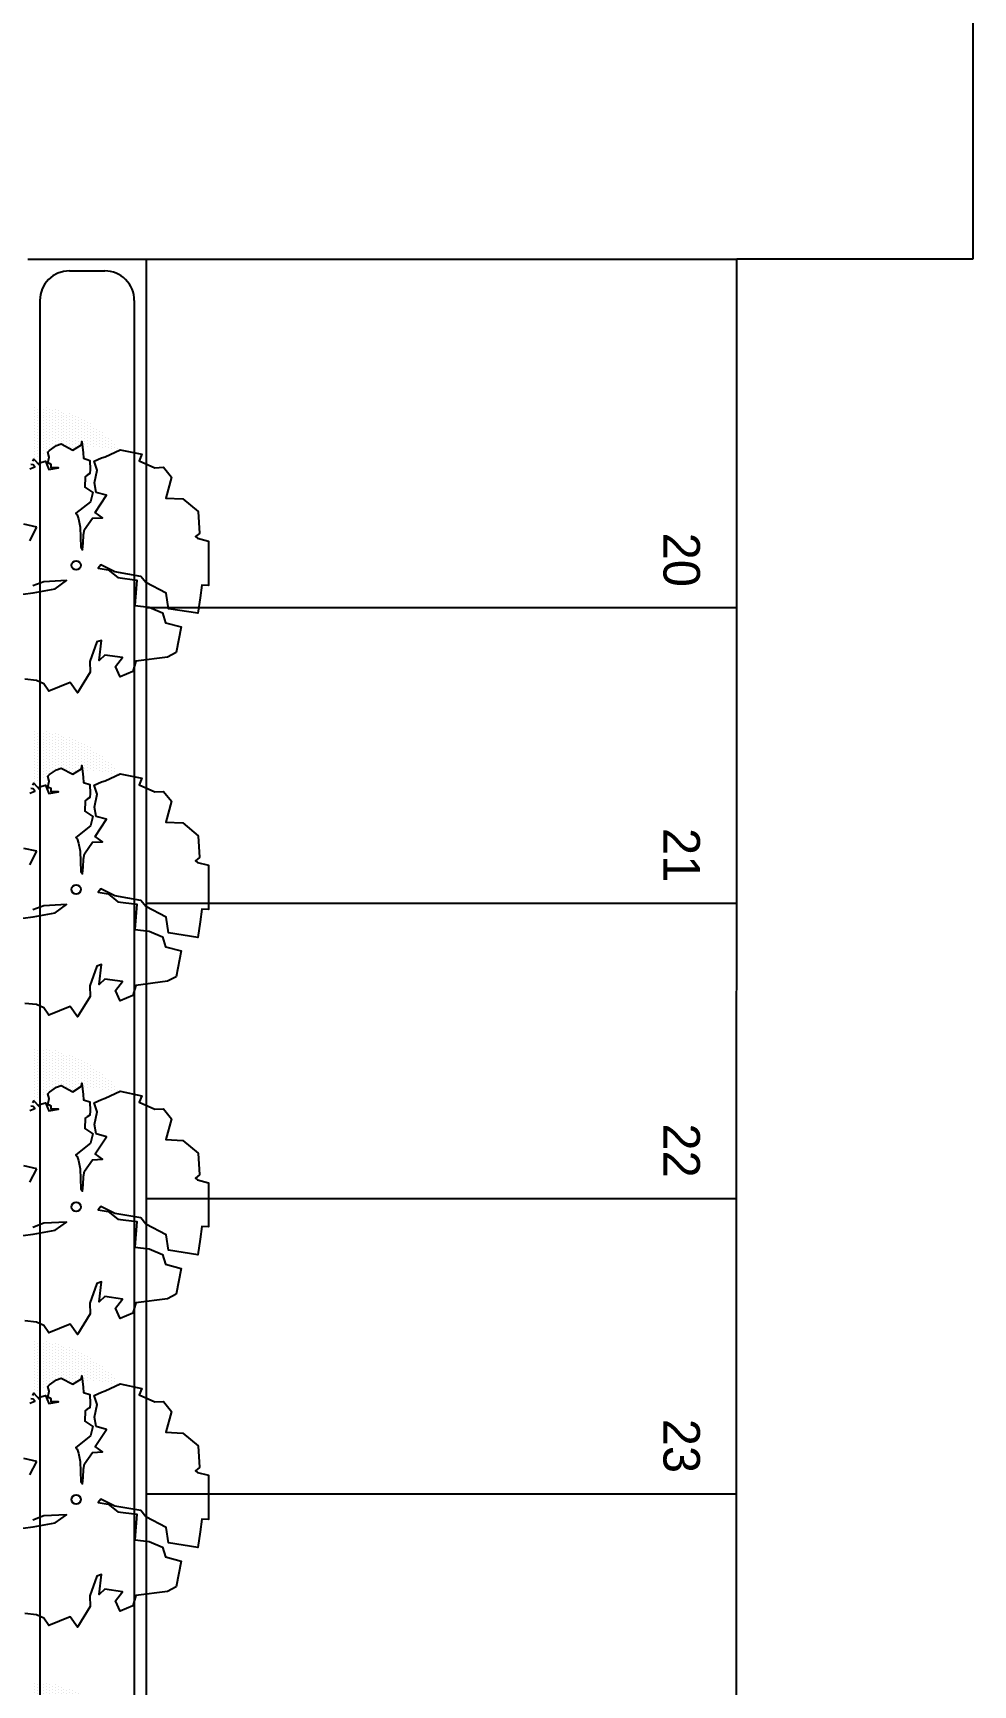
# Model space of a CAD drawing. Header units: metres. Extents: x -28 to 260, y 30 to 125.
# Drawn here: x 13.97 to 21.92, y 77.49 to 91.47 of the extents above; entities that cross this region are included whole.
import ezdxf

# ---------------------------------------------------------------- set-up
doc = ezdxf.new("R2010")
doc.units = ezdxf.units.M
doc.header["$LTSCALE"] = 0.01
doc.header["$MEASUREMENT"] = 0
doc.layers.add('0.1', color=2, linetype='Continuous')
doc.layers.add('0.18', color=1, linetype='Continuous')
doc.styles.add('ESTILO1', font='', dxfattribs={"height": 0.12})
doc.styles.get('ESTILO1').set_extended_font_data('AvantGarde Bk BT')

# ---------------------------------------------------------------- blocks, each defined once
blk = doc.blocks.new('jard22')
at = {"layer": '0.1'}
for p, q in [((-0.5413, 0.1453), (-0.5413, 0.1453)), ((-0.5351, 0.1578), (-0.5351, 0.1578)), ((-0.5288, 0.1453), (-0.5288, 0.1453)), ((-0.5226, 0.1578), (-0.5226, 0.1578)), ((-0.5163, 0.1703), (-0.5163, 0.1703)), ((-0.5163, 0.1453), (-0.5163, 0.1453)), ((-0.5101, 0.1578), (-0.5101, 0.1578)), ((-0.5038, 0.1703), (-0.5038, 0.1703)), ((-0.5038, 0.1453), (-0.5038, 0.1453)), ((-0.4976, 0.1828), (-0.4976, 0.1828)), ((-0.4976, 0.1578), (-0.4976, 0.1578)), ((-0.6038, 0.0703), (-0.6038, 0.0703)), ((-0.5913, 0.0703), (-0.5913, 0.0703)), ((-0.5851, 0.0828), (-0.5851, 0.0828)), ((-0.5788, 0.0953), (-0.5788, 0.0953)), ((-0.5788, 0.0703), (-0.5788, 0.0703)), ((-0.5726, 0.1078), (-0.5726, 0.1078)), ((-0.5726, 0.0828), (-0.5726, 0.0828)), ((-0.5663, 0.1203), (-0.5663, 0.1203)), ((-0.5663, 0.0953), (-0.5663, 0.0953)), ((-0.5663, 0.0703), (-0.5663, 0.0703)), ((-0.5601, 0.1078), (-0.5601, 0.1078)), ((-0.5601, 0.0828), (-0.5601, 0.0828)), ((-0.5538, 0.1203), (-0.5538, 0.1203)), ((-0.5538, 0.0953), (-0.5538, 0.0953)), ((-0.5538, 0.0703), (-0.5538, 0.0703)), ((-0.5476, 0.1328), (-0.5476, 0.1328)), ((-0.5476, 0.1078), (-0.5476, 0.1078)), ((-0.5476, 0.0828), (-0.5476, 0.0828)), ((-0.5413, 0.1203), (-0.5413, 0.1203)), ((-0.5413, 0.0953), (-0.5413, 0.0953)), ((-0.5413, 0.0703), (-0.5413, 0.0703)), ((-0.5351, 0.1328), (-0.5351, 0.1328)), ((-0.5351, 0.1078), (-0.5351, 0.1078)), ((-0.5351, 0.0828), (-0.5351, 0.0828)), ((-0.5288, 0.1203), (-0.5288, 0.1203)), ((-0.5288, 0.0953), (-0.5288, 0.0953)), ((-0.5288, 0.0703), (-0.5288, 0.0703)), ((-0.5226, 0.1328), (-0.5226, 0.1328)), ((-0.5226, 0.1078), (-0.5226, 0.1078)), ((-0.5226, 0.0828), (-0.5226, 0.0828)), ((-0.5163, 0.1203), (-0.5163, 0.1203)), ((-0.5163, 0.0953), (-0.5163, 0.0953)), ((-0.5163, 0.0703), (-0.5163, 0.0703)), ((-0.5101, 0.1328), (-0.5101, 0.1328)), ((-0.5101, 0.1078), (-0.5101, 0.1078)), ((-0.5101, 0.0828), (-0.5101, 0.0828)), ((-0.5038, 0.1203), (-0.5038, 0.1203)), ((-0.6351, 0.0078), (-0.6351, 0.0078)), ((-0.6288, 0.0203), (-0.6288, 0.0203)), ((-0.6226, 0.0328), (-0.6226, 0.0328)), ((-0.6226, 0.0078), (-0.6226, 0.0078)), ((-0.6163, 0.0453), (-0.6163, 0.0453)), ((-0.6163, 0.0203), (-0.6163, 0.0203)), ((-0.6101, 0.0578), (-0.6101, 0.0578)), ((-0.6101, 0.0328), (-0.6101, 0.0328)), ((-0.6101, 0.0078), (-0.6101, 0.0078)), ((-0.6038, 0.0453), (-0.6038, 0.0453)), ((-0.6038, 0.0203), (-0.6038, 0.0203)), ((-0.5976, 0.0578), (-0.5976, 0.0578)), ((-0.5976, 0.0328), (-0.5976, 0.0328)), ((-0.5976, 0.0078), (-0.5976, 0.0078)), ((-0.5913, 0.0453), (-0.5913, 0.0453)), ((-0.5913, 0.0203), (-0.5913, 0.0203)), ((-0.5851, 0.0578), (-0.5851, 0.0578)), ((-0.5851, 0.0328), (-0.5851, 0.0328)), ((-0.5851, 0.0078), (-0.5851, 0.0078)), ((-0.5788, 0.0453), (-0.5788, 0.0453)), ((-0.5788, 0.0203), (-0.5788, 0.0203)), ((-0.5726, 0.0578), (-0.5726, 0.0578)), ((-0.5726, 0.0328), (-0.5726, 0.0328)), ((-0.5726, 0.0078), (-0.5726, 0.0078)), ((-0.5663, 0.0453), (-0.5663, 0.0453)), ((-0.5663, 0.0203), (-0.5663, 0.0203)), ((-0.5601, 0.0578), (-0.5601, 0.0578)), ((-0.5601, 0.0328), (-0.5601, 0.0328)), ((-0.5601, 0.0078), (-0.5601, 0.0078)), ((-0.5538, 0.0453), (-0.5538, 0.0453)), ((-0.5538, 0.0203), (-0.5538, 0.0203)), ((-0.5476, 0.0578), (-0.5476, 0.0578)), ((-0.5476, 0.0328), (-0.5476, 0.0328)), ((-0.5476, 0.0078), (-0.5476, 0.0078)), ((-0.5413, 0.0453), (-0.5413, 0.0453)), ((-0.5413, 0.0203), (-0.5413, 0.0203)), ((-0.5351, 0.0578), (-0.5351, 0.0578)), ((-0.5351, 0.0328), (-0.5351, 0.0328)), ((-0.5351, 0.0078), (-0.5351, 0.0078)), ((-0.5288, 0.0453), (-0.5288, 0.0453)), ((-0.5288, 0.0203), (-0.5288, 0.0203)), ((-0.5226, 0.0578), (-0.5226, 0.0578)), ((-0.5226, 0.0328), (-0.5226, 0.0328)), ((-0.5226, 0.0078), (-0.5226, 0.0078)), ((-0.5163, 0.0453), (-0.5163, 0.0453)), ((-0.5163, 0.0203), (-0.5163, 0.0203)), ((-0.5101, 0.0578), (-0.5101, 0.0578)), ((-0.5101, 0.0078), (-0.5101, 0.0078)), ((-0.6601, -0.0672), (-0.6601, -0.0672)), ((-0.6538, -0.0547), (-0.6538, -0.0547)), ((-0.6476, -0.0172), (-0.6476, -0.0172)), ((-0.6476, -0.0422), (-0.6476, -0.0422)), ((-0.6476, -0.0672), (-0.6476, -0.0672)), ((-0.6413, -0.0047), (-0.6413, -0.0047)), ((-0.6413, -0.0297), (-0.6413, -0.0297)), ((-0.6413, -0.0547), (-0.6413, -0.0547)), ((-0.6351, -0.0172), (-0.6351, -0.0172)), ((-0.6351, -0.0422), (-0.6351, -0.0422)), ((-0.6351, -0.0672), (-0.6351, -0.0672)), ((-0.6288, -0.0047), (-0.6288, -0.0047)), ((-0.6288, -0.0297), (-0.6288, -0.0297)), ((-0.6288, -0.0547), (-0.6288, -0.0547)), ((-0.6226, -0.0172), (-0.6226, -0.0172)), ((-0.6226, -0.0422), (-0.6226, -0.0422)), ((-0.6226, -0.0672), (-0.6226, -0.0672)), ((-0.6163, -0.0047), (-0.6163, -0.0047)), ((-0.6163, -0.0297), (-0.6163, -0.0297)), ((-0.6163, -0.0547), (-0.6163, -0.0547)), ((-0.6101, -0.0172), (-0.6101, -0.0172)), ((-0.6101, -0.0422), (-0.6101, -0.0422)), ((-0.6101, -0.0672), (-0.6101, -0.0672)), ((-0.6038, -0.0047), (-0.6038, -0.0047)), ((-0.6038, -0.0297), (-0.6038, -0.0297)), ((-0.6038, -0.0547), (-0.6038, -0.0547)), ((-0.5976, -0.0172), (-0.5976, -0.0172)), ((-0.5976, -0.0422), (-0.5976, -0.0422)), ((-0.5976, -0.0672), (-0.5976, -0.0672)), ((-0.5913, -0.0047), (-0.5913, -0.0047)), ((-0.5913, -0.0297), (-0.5913, -0.0297)), ((-0.5913, -0.0547), (-0.5913, -0.0547)), ((-0.5851, -0.0172), (-0.5851, -0.0172)), ((-0.5851, -0.0422), (-0.5851, -0.0422)), ((-0.5851, -0.0672), (-0.5851, -0.0672)), ((-0.5788, -0.0047), (-0.5788, -0.0047)), ((-0.5788, -0.0297), (-0.5788, -0.0297)), ((-0.5788, -0.0547), (-0.5788, -0.0547)), ((-0.5726, -0.0172), (-0.5726, -0.0172)), ((-0.5726, -0.0422), (-0.5726, -0.0422)), ((-0.5726, -0.0672), (-0.5726, -0.0672)), ((-0.5663, -0.0047), (-0.5663, -0.0047)), ((-0.5663, -0.0297), (-0.5663, -0.0297)), ((-0.5663, -0.0547), (-0.5663, -0.0547)), ((-0.5601, -0.0172), (-0.5601, -0.0172)), ((-0.5601, -0.0422), (-0.5601, -0.0422)), ((-0.5601, -0.0672), (-0.5601, -0.0672)), ((-0.5538, -0.0047), (-0.5538, -0.0047)), ((-0.5538, -0.0297), (-0.5538, -0.0297)), ((-0.5538, -0.0547), (-0.5538, -0.0547)), ((-0.5476, -0.0172), (-0.5476, -0.0172)), ((-0.5476, -0.0422), (-0.5476, -0.0422)), ((-0.5476, -0.0672), (-0.5476, -0.0672)), ((-0.5413, -0.0047), (-0.5413, -0.0047)), ((-0.5413, -0.0297), (-0.5413, -0.0297)), ((-0.5413, -0.0547), (-0.5413, -0.0547)), ((-0.5351, -0.0172), (-0.5351, -0.0172)), ((-0.5351, -0.0422), (-0.5351, -0.0422)), ((-0.5351, -0.0672), (-0.5351, -0.0672)), ((-0.5288, -0.0047), (-0.5288, -0.0047)), ((-0.5288, -0.0297), (-0.5288, -0.0297)), ((-0.5288, -0.0547), (-0.5288, -0.0547)), ((-0.5226, -0.0172), (-0.5226, -0.0172)), ((-0.5226, -0.0422), (-0.5226, -0.0422)), ((-0.5226, -0.0672), (-0.5226, -0.0672)), ((-0.5163, -0.0047), (-0.5163, -0.0047)), ((-0.5163, -0.0297), (-0.5163, -0.0297)), ((-0.5101, -0.0172), (-0.5101, -0.0172)), ((-0.5038, -0.0047), (-0.5038, -0.0047)), ((-0.6726, -0.1172), (-0.6726, -0.1172)), ((-0.6663, -0.0797), (-0.6663, -0.0797)), ((-0.6663, -0.1047), (-0.6663, -0.1047)), ((-0.6663, -0.1297), (-0.6663, -0.1297)), ((-0.6601, -0.0922), (-0.6601, -0.0922)), ((-0.6601, -0.1172), (-0.6601, -0.1172)), ((-0.6538, -0.0797), (-0.6538, -0.0797)), ((-0.6538, -0.1047), (-0.6538, -0.1047)), ((-0.6538, -0.1297), (-0.6538, -0.1297)), ((-0.6476, -0.0922), (-0.6476, -0.0922)), ((-0.6476, -0.1172), (-0.6476, -0.1172)), ((-0.6413, -0.0797), (-0.6413, -0.0797)), ((-0.6413, -0.1047), (-0.6413, -0.1047)), ((-0.6413, -0.1297), (-0.6413, -0.1297)), ((-0.6351, -0.0922), (-0.6351, -0.0922)), ((-0.6351, -0.1172), (-0.6351, -0.1172)), ((-0.6288, -0.0797), (-0.6288, -0.0797)), ((-0.6288, -0.1047), (-0.6288, -0.1047)), ((-0.6288, -0.1297), (-0.6288, -0.1297)), ((-0.6226, -0.0922), (-0.6226, -0.0922)), ((-0.6226, -0.1172), (-0.6226, -0.1172)), ((-0.6163, -0.0797), (-0.6163, -0.0797)), ((-0.6163, -0.1047), (-0.6163, -0.1047)), ((-0.6163, -0.1297), (-0.6163, -0.1297)), ((-0.6101, -0.0922), (-0.6101, -0.0922)), ((-0.6101, -0.1172), (-0.6101, -0.1172)), ((-0.6038, -0.0797), (-0.6038, -0.0797)), ((-0.6038, -0.1047), (-0.6038, -0.1047)), ((-0.6038, -0.1297), (-0.6038, -0.1297)), ((-0.5976, -0.0922), (-0.5976, -0.0922)), ((-0.5976, -0.1172), (-0.5976, -0.1172)), ((-0.5913, -0.0797), (-0.5913, -0.0797)), ((-0.5913, -0.1047), (-0.5913, -0.1047)), ((-0.5913, -0.1297), (-0.5913, -0.1297)), ((-0.5851, -0.0922), (-0.5851, -0.0922)), ((-0.5851, -0.1172), (-0.5851, -0.1172)), ((-0.5788, -0.0797), (-0.5788, -0.0797)), ((-0.5788, -0.1047), (-0.5788, -0.1047)), ((-0.5788, -0.1297), (-0.5788, -0.1297)), ((-0.5726, -0.0922), (-0.5726, -0.0922)), ((-0.5726, -0.1172), (-0.5726, -0.1172)), ((-0.5663, -0.0797), (-0.5663, -0.0797)), ((-0.5663, -0.1047), (-0.5663, -0.1047)), ((-0.5663, -0.1297), (-0.5663, -0.1297)), ((-0.5601, -0.0922), (-0.5601, -0.0922)), ((-0.5601, -0.1172), (-0.5601, -0.1172)), ((-0.5538, -0.0797), (-0.5538, -0.0797)), ((-0.5538, -0.1047), (-0.5538, -0.1047)), ((-0.5538, -0.1297), (-0.5538, -0.1297)), ((-0.5476, -0.0922), (-0.5476, -0.0922)), ((-0.5476, -0.1172), (-0.5476, -0.1172)), ((-0.5413, -0.0797), (-0.5413, -0.0797)), ((-0.5413, -0.1047), (-0.5413, -0.1047)), ((-0.5413, -0.1297), (-0.5413, -0.1297)), ((-0.5351, -0.0922), (-0.5351, -0.0922)), ((-0.5351, -0.1172), (-0.5351, -0.1172)), ((-0.5288, -0.0797), (-0.5288, -0.0797)), ((-0.5288, -0.1047), (-0.5288, -0.1047)), ((-0.5288, -0.1297), (-0.5288, -0.1297)), ((-0.5226, -0.0922), (-0.5226, -0.0922)), ((-0.5226, -0.1172), (-0.5226, -0.1172)), ((-0.5163, -0.0797), (-0.5163, -0.0797)), ((-0.5163, -0.1047), (-0.5163, -0.1047)), ((-0.5163, -0.1297), (-0.5163, -0.1297)), ((-0.5101, -0.0922), (-0.5101, -0.0922)), ((-0.5101, -0.1172), (-0.5101, -0.1172)), ((-0.5038, -0.1047), (-0.5038, -0.1047)), ((-0.5038, -0.1297), (-0.5038, -0.1297)), ((-0.4976, -0.1172), (-0.4976, -0.1172)), ((-0.4913, -0.1047), (-0.4913, -0.1047)), ((-0.4913, -0.1297), (-0.4913, -0.1297)), ((-0.4851, -0.1172), (-0.4851, -0.1172)), ((-0.4788, -0.1297), (-0.4788, -0.1297)), ((-0.6726, -0.1422), (-0.6726, -0.1422)), ((-0.6726, -0.1672), (-0.6726, -0.1672)), ((-0.6663, -0.1547), (-0.6663, -0.1547)), ((-0.6601, -0.1422), (-0.6601, -0.1422)), ((-0.6601, -0.1672), (-0.6601, -0.1672)), ((-0.6538, -0.1547), (-0.6538, -0.1547)), ((-0.6476, -0.1422), (-0.6476, -0.1422)), ((-0.6476, -0.1672), (-0.6476, -0.1672)), ((-0.6413, -0.1547), (-0.6413, -0.1547)), ((-0.6351, -0.1422), (-0.6351, -0.1422)), ((-0.6351, -0.1672), (-0.6351, -0.1672)), ((-0.6288, -0.1547), (-0.6288, -0.1547)), ((-0.6226, -0.1422), (-0.6226, -0.1422)), ((-0.6226, -0.1672), (-0.6226, -0.1672)), ((-0.6163, -0.1547), (-0.6163, -0.1547)), ((-0.6101, -0.1422), (-0.6101, -0.1422)), ((-0.6101, -0.1672), (-0.6101, -0.1672)), ((-0.6038, -0.1547), (-0.6038, -0.1547)), ((-0.5976, -0.1422), (-0.5976, -0.1422)), ((-0.5976, -0.1672), (-0.5976, -0.1672)), ((-0.5913, -0.1547), (-0.5913, -0.1547)), ((-0.5851, -0.1422), (-0.5851, -0.1422)), ((-0.5851, -0.1672), (-0.5851, -0.1672)), ((-0.5788, -0.1547), (-0.5788, -0.1547)), ((-0.5726, -0.1422), (-0.5726, -0.1422)), ((-0.5726, -0.1672), (-0.5726, -0.1672)), ((-0.5663, -0.1547), (-0.5663, -0.1547)), ((-0.5601, -0.1422), (-0.5601, -0.1422)), ((-0.5601, -0.1672), (-0.5601, -0.1672)), ((-0.5538, -0.1547), (-0.5538, -0.1547)), ((-0.5476, -0.1422), (-0.5476, -0.1422)), ((-0.5476, -0.1672), (-0.5476, -0.1672)), ((-0.5413, -0.1547), (-0.5413, -0.1547)), ((-0.5351, -0.1422), (-0.5351, -0.1422)), ((-0.5351, -0.1672), (-0.5351, -0.1672)), ((-0.5288, -0.1547), (-0.5288, -0.1547)), ((-0.5226, -0.1422), (-0.5226, -0.1422)), ((-0.5226, -0.1672), (-0.5226, -0.1672)), ((-0.5163, -0.1547), (-0.5163, -0.1547)), ((-0.5101, -0.1422), (-0.5101, -0.1422)), ((-0.5101, -0.1672), (-0.5101, -0.1672)), ((-0.5038, -0.1547), (-0.5038, -0.1547)), ((-0.4976, -0.1422), (-0.4976, -0.1422)), ((-0.4976, -0.1672), (-0.4976, -0.1672)), ((-0.4913, -0.1547), (-0.4913, -0.1547)), ((-0.4851, -0.1422), (-0.4851, -0.1422)), ((-0.4851, -0.1672), (-0.4851, -0.1672)), ((-0.4788, -0.1547), (-0.4788, -0.1547)), ((-0.4726, -0.1422), (-0.4726, -0.1422)), ((-0.4726, -0.1672), (-0.4726, -0.1672)), ((-0.4663, -0.1547), (-0.4663, -0.1547)), ((-0.4601, -0.1672), (-0.4601, -0.1672))]:
    blk.add_line(p, q, dxfattribs=at)
blk.add_circle((-0.0052, 0.0095), 0.0196, dxfattribs=at)
at = {"layer": '0.18'}
for points in [[(-0.1666, -0.1569), (-0.1787, -0.2124)], [(-0.4129, -0.1864), (-0.4216, -0.1656), (-0.4303, -0.1726), (-0.432, -0.183)], [(-0.4459, -0.1743), (-0.4546, -0.1691), (-0.4285, -0.1465), (-0.4389, -0.1465), (-0.4459, -0.1205), (-0.4112, -0.1067), (-0.4181, -0.065), (-0.4181, -0.0962), (-0.432, -0.0962), (-0.4355, -0.1032), (-0.4355, -0.1067), (-0.4372, -0.1101), (-0.4632, -0.1049), (-0.4841, -0.1101), (-0.491, -0.1032), (-0.5118, -0.0737), (-0.5188, -0.0546), (-0.4927, -0.0043), (-0.5153, 0.0321), (-0.5292, 0.0338), (-0.4806, 0.039), (-0.458, 0.0408), (-0.4494, 0.0668), (-0.4112, 0.0685), (-0.3938, 0.0668), (-0.3869, 0.0564), (-0.38, 0.0477), (-0.3366, 0.046), (-0.314, 0.0806), (-0.2741, 0.0702), (-0.2255, 0.0078), (-0.2186, 0.013), (-0.2013, 0.0199), (-0.1666, 0.0269), (-0.0815, 0.0286), (-0.0711, 0.0356), (-0.0989, 0.039), (-0.1336, 0.0408), (-0.1561, 0.0442), (-0.2047, 0.0789), (-0.2065, 0.1205), (-0.229, 0.0893), (-0.3019, 0.1379), (-0.314, 0.0945), (-0.3539, 0.0876), (-0.4077, 0.098), (-0.4459, 0.0858), (-0.4598, 0.1171), (-0.465, 0.1327), (-0.4945, 0.1951), (-0.4754, 0.287), (-0.4476, 0.2766), (-0.4181, 0.3425), (-0.4199, 0.3789), (-0.3782, 0.4136), (-0.2897, 0.3893), (-0.2863, 0.4604), (-0.2325, 0.5263), (-0.1405, 0.5315), (-0.1267, 0.5142), (-0.1197, 0.5229), (-0.1076, 0.5697), (0.0798, 0.5697), (0.0781, 0.5419), (0.1319, 0.535), (0.1978, 0.5246), (0.1787, 0.3997), (0.1128, 0.3911), (0.0677, 0.3043), (0.0416, 0.2835), (0.0226, 0.1726), (-0.0069, 0.1136), (0.0069, 0.1032), (0.0139, 0.1448), (0.0468, 0.1864), (0.0573, 0.2662), (0.1648, 0.2575), (0.1718, 0.3182), (0.1961, 0.3754), (0.2377, 0.3876), (0.255, 0.4535), (0.3643, 0.4327), (0.3834, 0.3963), (0.4008, 0.2627), (0.4441, 0.2489), (0.4667, 0.1951), (0.4233, 0.176), (0.3852, 0.2055), (0.3748, 0.1309), (0.3973, 0.1067), (0.3123, 0.1171), (0.3192, 0.0962), (0.4025, 0.0668), (0.4476, 0.0685), (0.5344, 0.0147), (0.491, -0.0165), (0.5274, -0.1067), (0.4962, -0.1275), (0.4823, -0.1587), (0.4771, -0.2072)], [(0.1162, -0.2159), (0.111, -0.1726), (0.0937, -0.0789), (0.059, -0.0321), (0.0642, -0.1275), (0.0815, -0.1743)], [(-0.1093, -0.1864), (-0.1666, -0.1569)]]:
    blk.add_lwpolyline(points, dxfattribs=at)

msp = doc.modelspace()

# ---------------------------------------------------------------- linework, layer by layer
at = {"layer": '0.1'}
for p, q in [((14.274, 89.456), (14.574, 89.456)), ((14.024, 89.206), (14.023, 64.256)), ((14.824, 89.206), (14.823, 66.756)), ((14.924, 86.606), (19.924, 86.606)), ((14.924, 84.106), (19.924, 84.106)), ((14.924, 81.606), (19.924, 81.606)), ((14.924, 79.106), (19.924, 79.106))]:
    msp.add_line(p, q, dxfattribs=at)
for centre, start, end in [((14.274, 89.206), 90, 179.9967), ((14.574, 89.206), 359.9967, 90)]:
    msp.add_arc(centre, 0.25, start, end, dxfattribs=at)
at = {"layer": '0.18'}
for p, q in [((21.925, 94.556), (21.924, 89.556)), ((13.924, 89.556), (14.924, 89.556)), ((14.924, 89.556), (14.923, 66.606)), ((14.924, 89.556), (19.924, 89.556)), ((19.923, 66.606), (19.924, 89.556)), ((21.924, 89.556), (19.924, 89.556))]:
    msp.add_line(p, q, dxfattribs=at)

# ---------------------------------------------------------------- block references
at = {"layer": '0.1', "xscale": 2, "yscale": 2, "zscale": 2, "rotation": 269.9999999958798}
for p in [(14.313, 86.954), (14.313, 84.211), (14.313, 81.524), (14.313, 79.047), (14.313, 76.155)]:
    msp.add_blockref('jard22', p, dxfattribs=at)

# ---------------------------------------------------------------- texts
at = {"char_height": 0.3091, "width": 44.2768, "attachment_point": 1, "rotation": 270, "style": 'ESTILO1'}
for s, insert in [('20', (19.613, 87.241)), ('21', (19.613, 84.741)), ('22', (19.613, 82.241)), ('23', (19.613, 79.741))]:
    msp.add_mtext(s, dxfattribs=dict(at, insert=insert))

doc.saveas('drawing.dxf')
